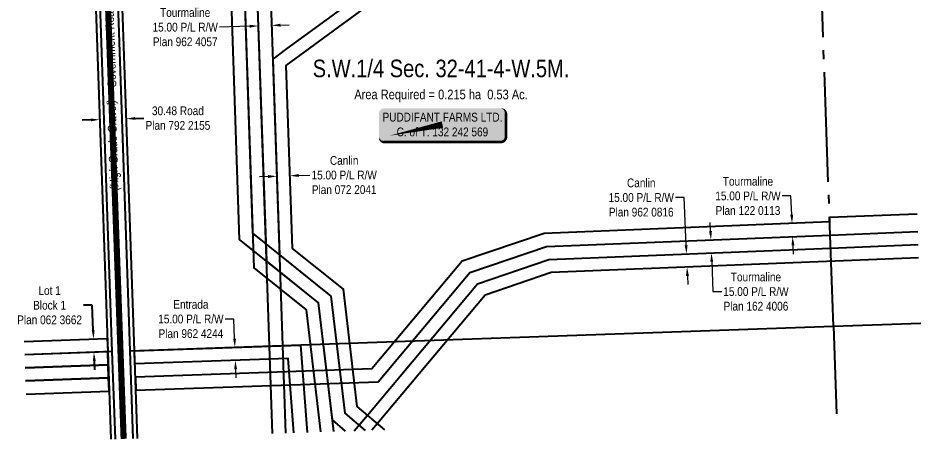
# Model space of a CAD drawing. Extents: x 665644 to 688844, y 5825051 to 5844826.
# Drawn here: x 665694 to 666724, y 5826794 to 5827278 of the extents above; entities that cross this region are included whole.
import ezdxf
from ezdxf.enums import TextEntityAlignment as Align

# ---------------------------------------------------------------- set-up
doc = ezdxf.new("R2010")
doc.units = 0
doc.header["$LTSCALE"] = 5
doc.header["$PDSIZE"] = 0.5
doc.linetypes.add('foc-QUARTERLINE', pattern=[33, 25, -3, 2, -3])
doc.layers.get('Defpoints').update_dxf_attribs({"color": 9})
for name, color, linetype in [('AS-OWNER', 7, 'Continuous'), ('AS-ROADS', 254, 'Continuous'), ('C-SYMBOL', 7, 'Continuous'), ('F-RW', 190, 'Continuous'), ('L-AREAREQUIRED', 7, 'Continuous'), ('L-QSEC', 8, 'foc-QUARTERLINE'), ('L-ROAD-T', 7, 'Continuous'), ('L-SEC', 7, 'Continuous'), ('L-TITLEDB', 4, 'Continuous'), ('L-TITLEDB-T', 4, 'Continuous')]:
    doc.layers.add(name, color=color, linetype=linetype)
doc.layers.add('F-RW-T', color=190, linetype='Continuous', lineweight=9)
doc.layers.add('T-TEXT', color=48, linetype='Continuous', lineweight=18)
doc.styles.add('100L', font='ARIALN.TTF', dxfattribs={"height": 11})
doc.styles.add('175L', font='ARIALN.TTF', dxfattribs={"height": 20})
doc.styles.add('80', font='ARIALN.TTF', dxfattribs={"height": 10})
doc.styles.add('80CG', font='ARIALN.TTF', dxfattribs={"height": 10})
doc.styles.add('80L', font='ARIALN.TTF', dxfattribs={"height": 10})
doc.styles.add('80LS', font='ARIALNI.TTF', dxfattribs={"height": 10})
doc.dimstyles.new('Compass 5 000', dxfattribs={"dimscale": 5, "dimtxt": 9, "dimasz": 2, "dimexe": 0.2, "dimexo": 0.0625, "dimgap": 0.5, "dimtad": 0, "dimtih": 1, "dimtoh": 1, "dimzin": 0, "dimdsep": 46, "dimtxsty": '80CG', "dimcen": 0.1, "dimse1": 1, "dimse2": 1, "dimclrd": 256, "dimclrt": 256, "dimaunit": 1, "dimadec": 4, "dimazin": 0, "dimtfac": 0.06, "dimtofl": 0, "dimtmove": 0, "dimatfit": 1, "dimfxl": 0.2, "dimtolj": 1, "dimtzin": 0, "dimlwd": -1, "dimarcsym": 0})

# ---------------------------------------------------------------- blocks, each defined once
blk = doc.blocks.new('*D2287')
at = {"layer": 'Defpoints', "color": 0, "transparency": 16777216}
for p in [(665965.8, 5827339), (665980.9, 5827339.5), (665983.2, 5827269.4)]:
    blk.add_point(p, dxfattribs=at)
at = {"layer": 'F-RW-T', "transparency": 16777216}
for p, q in [((665958.2, 5827268.5), (665923.6, 5827267.4)), ((665993.2, 5827269.7), (666003.2, 5827270.1))]:
    blk.add_line(p, q, dxfattribs=at)
for points in [[(665958.1, 5827270.2), (665958.2, 5827266.9), (665968.2, 5827268.9)], [(665993.1, 5827271.4), (665993.3, 5827268.1), (665983.2, 5827269.4)]]:
    blk.add_solid(points, dxfattribs=at)
at = {"layer": 'F-RW-T', "transparency": 16777216, "insert": (665884.5, 5827267.4), "char_height": 10, "attachment_point": 5, "style": '80CG'}
blk.add_mtext('\\A1;Tourmaline\\P15.00 P/L R/W\\PPlan 962 4057', dxfattribs=at)
blk = doc.blocks.new('*D2298')
at = {"layer": 'Defpoints', "color": 0, "transparency": 16777216}
for p in [(666002.3, 5827149.3), (665987.3, 5827148.7), (666004.1, 5827097.9)]:
    blk.add_point(p, dxfattribs=at)
at = {"layer": 'F-RW-T', "transparency": 16777216}
for p, q in [((666014.1, 5827098.3), (666026.8, 5827098.7)), ((665979.1, 5827097.1), (665969.1, 5827096.8))]:
    blk.add_line(p, q, dxfattribs=at)
for points in [[(665979, 5827098.8), (665979.1, 5827095.4), (665989, 5827097.4)], [(666014, 5827100), (666014.1, 5827096.6), (666004.1, 5827097.9)]]:
    blk.add_solid(points, dxfattribs=at)
at = {"layer": 'F-RW-T', "transparency": 16777216, "insert": (666065.9, 5827098.7), "char_height": 10, "attachment_point": 5, "style": '80CG'}
blk.add_mtext('\\A1;Canlin\\P15.00 P/L R/W\\PPlan 072 2041', dxfattribs=at)
blk = doc.blocks.new('*D2304')
at = {"layer": 'Defpoints', "color": 0, "transparency": 16777216}
for p in [(665934.8, 5826902.1), (665941.2, 5826902.3), (665935.3, 5826887.1)]:
    blk.add_point(p, dxfattribs=at)
at = {"layer": 'F-RW-T', "transparency": 16777216}
for p, q in [((665940.1, 5826934.5), (665930.1, 5826934.5)), ((665940.8, 5826912.3), (665940.1, 5826934.5)), ((665942, 5826877.3), (665942.4, 5826867.3))]:
    blk.add_line(p, q, dxfattribs=at)
for points in [[(665942.5, 5826912.3), (665939.2, 5826912.2), (665941.2, 5826902.3)], [(665943.7, 5826877.4), (665940.4, 5826877.3), (665941.7, 5826887.3)]]:
    blk.add_solid(points, dxfattribs=at)
at = {"layer": 'F-RW-T', "transparency": 16777216, "insert": (665891, 5826934.5), "char_height": 10, "attachment_point": 5, "style": '80CG'}
blk.add_mtext('\\A1;Entrada\\P15.00 P/L R/W\\PPlan 962 4244', dxfattribs=at)
blk = doc.blocks.new('*D2310')
at = {"layer": 'Defpoints', "color": 0, "transparency": 16777216}
for p in [(666524.3, 5827041.4), (666576.9, 5827043.5), (666524.9, 5827026.5)]:
    blk.add_point(p, dxfattribs=at)
at = {"layer": 'F-RW-T', "transparency": 16777216}
for p, q in [((666575.6, 5827074.9), (666565.6, 5827074.9)), ((666576.5, 5827053.5), (666575.6, 5827074.9)), ((666577.9, 5827018.6), (666578.3, 5827008.6))]:
    blk.add_line(p, q, dxfattribs=at)
for points in [[(666578.2, 5827053.6), (666574.8, 5827053.5), (666576.9, 5827043.5)], [(666579.6, 5827018.6), (666576.2, 5827018.5), (666577.5, 5827028.6)]]:
    blk.add_solid(points, dxfattribs=at)
at = {"layer": 'F-RW-T', "transparency": 16777216, "insert": (666526.6, 5827074.9), "char_height": 10, "attachment_point": 5, "style": '80CG'}
blk.add_mtext('\\A1;Tourmaline\\P15.00 P/L R/W\\PPlan 122 0113', dxfattribs=at)
blk = doc.blocks.new('*D2364')
at = {"layer": 'Defpoints', "color": 0, "transparency": 16777216}
for p in [(665786.6, 5827171.7), (665817.1, 5827172.7), (665817.4, 5827163)]:
    blk.add_point(p, dxfattribs=at)
at = {"layer": 'L-TITLEDB-T', "transparency": 16777216}
for p, q in [((665777, 5827161.6), (665767, 5827161.3)), ((665827.4, 5827163.4), (665837.4, 5827163.7))]:
    blk.add_line(p, q, dxfattribs=at)
for points in [[(665776.9, 5827163.3), (665777, 5827160), (665787, 5827162)], [(665827.4, 5827165), (665827.5, 5827161.7), (665817.4, 5827163)]]:
    blk.add_solid(points, dxfattribs=at)
at = {"layer": 'L-TITLEDB-T', "transparency": 16777216, "insert": (665876.2, 5827163.7), "char_height": 10, "attachment_point": 5, "style": '80CG'}
blk.add_mtext('\\A1;30.48 Road\\PPlan 792 2155', dxfattribs=at)
blk = doc.blocks.new('*D2365')
at = {"layer": 'Defpoints', "color": 0, "transparency": 16777216}
for p in [(665731.6, 5826910), (665779.9, 5826911.7), (665732.1, 5826895)]:
    blk.add_point(p, dxfattribs=at)
at = {"layer": 'L-TITLEDB-T', "transparency": 16777216}
for p, q in [((665778.5, 5826950.2), (665768.5, 5826950.2)), ((665779.5, 5826921.7), (665778.5, 5826950.2)), ((665780.8, 5826886.7), (665781.1, 5826876.7))]:
    blk.add_line(p, q, dxfattribs=at)
for points in [[(665781.2, 5826921.7), (665777.9, 5826921.6), (665779.9, 5826911.7)], [(665782.5, 5826886.8), (665779.1, 5826886.6), (665780.4, 5826896.7)]]:
    blk.add_solid(points, dxfattribs=at)
at = {"layer": 'L-TITLEDB-T', "transparency": 16777216, "insert": (665729.8, 5826950.2), "char_height": 10, "attachment_point": 5, "style": '80CG'}
blk.add_mtext('\\A1;Lot 1\\PBlock 1\\PPlan 062 3662', dxfattribs=at)
blk = doc.blocks.new('*U2224')
h = blk.add_hatch(color=59)
edge = h.paths.add_edge_path()
edge.add_line((-66.5, -20), (66.5, -20))
edge.add_arc((66.5, -14), 6, 270, 360)
edge.add_line((72.5, -14), (72.5, 12.5))
edge.add_arc((66.5, 12.5), 6, 0, 90)
edge.add_line((66.5, 18.5), (-66.5, 18.5))
edge.add_arc((-66.5, 12.5), 6, 90, 180)
edge.add_line((-72.5, 12.5), (-72.5, -14))
edge.add_arc((-66.5, -14), 6, 180, 270)
at = {"color": 1, "flags": 128}
blk.add_lwpolyline([(-66.5, -20, 3, 3, 0), (66.5, -20, 3, 3, 0.414214), (72.5, -14, 3, 3, 0), (72.5, 12.5, 3, 0, 0.414214), (66.5, 18.5, 0, 0, 0), (-66.5, 18.5, 0, 0, 0.414214), (-72.5, 12.5, 0, 0, 0), (-72.5, -14, 0, 3, 0.414214)], format="xyseb", close=True, dxfattribs=at)
blk.add_lwpolyline([(-60.7, -12.8, 0, 7.5, 0), (0, 0, 0, 0, 0)], format="xyseb", dxfattribs=at)
at = {"color": 1, "style": '80'}
blk.add_attdef('ENTER_TEXT_001', (-36, -5), '', height=10, dxfattribs=at)
blk = doc.blocks.new('*D2373')
at = {"layer": 'Defpoints', "color": 0, "transparency": 16777216}
for p in [(666513.1, 5827026), (666484.9, 5827009.9), (666513.7, 5827011)]:
    blk.add_point(p, dxfattribs=at)
at = {"layer": 'F-RW-T', "transparency": 16777216}
for p, q in [((666483.9, 5827034.8), (666483.5, 5827044.8)), ((666485.3, 5826999.9), (666486.6, 5826965.8)), ((666486.6, 5826965.8), (666496.6, 5826965.8))]:
    blk.add_line(p, q, dxfattribs=at)
for points in [[(666485.5, 5827034.9), (666482.2, 5827034.7), (666484.3, 5827024.8)], [(666486.9, 5826999.9), (666483.6, 5826999.8), (666484.9, 5827009.9)]]:
    blk.add_solid(points, dxfattribs=at)
at = {"layer": 'F-RW-T', "transparency": 16777216, "insert": (666535.7, 5826965.8), "char_height": 10, "attachment_point": 5, "style": '80CG'}
blk.add_mtext('\\A1;Tourmaline\\P15.00 P/L R/W\\PPlan 162 4006', dxfattribs=at)
blk = doc.blocks.new('*D2374')
at = {"layer": 'Defpoints', "color": 0, "transparency": 16777216}
for p in [(666433.2, 5827007.8), (666433.8, 5826992.8), (666457.1, 5826993.7)]:
    blk.add_point(p, dxfattribs=at)
at = {"layer": 'F-RW-T', "transparency": 16777216}
for p, q in [((666453.9, 5827073.1), (666443.9, 5827073.1)), ((666456.1, 5827018.7), (666453.9, 5827073.1)), ((666457.5, 5826983.8), (666457.9, 5826973.8))]:
    blk.add_line(p, q, dxfattribs=at)
for points in [[(666457.7, 5827018.8), (666454.4, 5827018.6), (666456.5, 5827008.7)], [(666459.2, 5826983.8), (666455.8, 5826983.7), (666457.1, 5826993.7)]]:
    blk.add_solid(points, dxfattribs=at)
at = {"layer": 'F-RW-T', "transparency": 16777216, "insert": (666404.8, 5827073.1), "char_height": 10, "attachment_point": 5, "style": '80CG'}
blk.add_mtext('\\A1;Canlin\\P15.00 P/L R/W\\PPlan 962 0816', dxfattribs=at)

msp = doc.modelspace()

# ---------------------------------------------------------------- linework, layer by layer
at = {"layer": 'AS-ROADS', "const_width": 7, "flags": 128}
msp.add_lwpolyline([(665814.296, 5826797.838), (665768.809, 5828057.137), (665766.24, 5828095.841)], dxfattribs=at)
at = {"layer": 'F-RW', "flags": 128}
for points in [[(666053.955, 5826806.227), (666036.557, 5826952.899), (665977.495, 5827000.496), (665967.11, 5827301.045), (665959.35, 5827530.676), (665957.416, 5827588.779), (665836.459, 5827802.127), (665795.339, 5827800.702), (665795.843, 5827785.713), (665827.922, 5827786.811), (665942.64, 5827584.643), (665962.743, 5826993.122), (666022.382, 5826945.041), (666039.011, 5826805.704)], [(666067.59, 5826806.704), (666052.392, 5826819.451), (666036.557, 5826952.899), (665946.586, 5827025.168), (665927.668, 5827580.424), (665819.354, 5827771.511), (665796.352, 5827770.724), (665795.843, 5827785.713), (665827.922, 5827786.811), (665942.64, 5827584.643), (665961.346, 5827032.563), (666050.733, 5826960.757), (666066.665, 5826827.052), (666089.99, 5826807.488)], [(665984.046, 5826803.78), (665980.633, 5826903.637), (665967.11, 5827301.045), (665959.35, 5827530.676), (665840.932, 5827641.094), (665800.955, 5827639.672), (665800.425, 5827654.647), (665846.643, 5827656.281), (665974.251, 5827537.451), (665981.627, 5827316.535), (665985.841, 5827321.027), (665996.766, 5827310.802), (665982.303, 5827295.34), (665995.62, 5826904.164), (665999.076, 5826804.306)], [(666112.374, 5826808.272), (666080.85, 5826834.722), (666064.974, 5826968.676), (666006.889, 5827015.167), (665999.758, 5827223.716), (666107.63, 5827303.225), (666102.872, 5827439.459), (666163.299, 5827516.819), (666151.48, 5827526.051), (666087.694, 5827444.391), (666092.367, 5827310.607), (665999.136, 5827241.889), (665984.5, 5827231.101), (665992.136, 5827007.785), (666050.733, 5826960.757), (666066.665, 5826827.052), (666089.947, 5826807.487)], [(666719.566, 5827054.264), (666619.61, 5827050.266), (666619.787, 5827045.27), (666293.916, 5827032.175), (666200.364, 5827000.492), (666097.357, 5826877.734), (665827.629, 5826868.349), (665828.163, 5826853.361)], [(665828.163, 5826853.361), (666104.568, 5826862.973), (666209.151, 5826987.633), (666296.654, 5827017.301), (666620.317, 5827030.29), (666720.268, 5827034.292)], [(666077.248, 5826807.042), (666092.362, 5826825.063), (666217.851, 5826974.684), (666299.405, 5827002.359), (666620.827, 5827015.353), (666720.792, 5827019.364)], [(666721.318, 5827004.414), (666302.215, 5826987.496), (666226.63, 5826961.823), (666103.871, 5826815.406), (666097.452, 5826807.75)], [(666008.558, 5826804.638), (666002.073, 5826889.406), (665827.103, 5826883.35), (665826.584, 5826898.326), (666015.954, 5826904.885), (666023.591, 5826805.164)], [(665701.898, 5826878.88), (665796.665, 5826882.275), (665796.139, 5826897.262), (665701.378, 5826893.875)], [(665702.418, 5826863.888), (665797.189, 5826867.283), (665796.665, 5826882.275), (665701.898, 5826878.88)], [(665702.938, 5826848.917), (665797.71, 5826852.297), (665797.189, 5826867.283), (665702.418, 5826863.888)]]:
    msp.add_lwpolyline(points, dxfattribs=at)
at = {"layer": 'L-QSEC', "flags": 128}
for points in [[(666624.003, 5826926.242), (666595.747, 5827730.356)], [(666624.003, 5826926.242), (666627.559, 5826826.305)]]:
    msp.add_lwpolyline(points, dxfattribs=at)
at = {"layer": 'L-SEC', "flags": 128}
for points in [[(665801.314, 5826897.445), (665773.423, 5827701.211)], [(665793.505, 5827701.924), (665821.408, 5826898.145)], [(665821.408, 5826898.145), (666624.003, 5826926.242)], [(666624.003, 5826926.242), (666723.94, 5826929.787)], [(665801.314, 5826897.445), (665701.378, 5826893.875)], [(665804.826, 5826797.507), (665801.314, 5826897.445)], [(665821.408, 5826898.145), (665824.92, 5826798.21)]]:
    msp.add_lwpolyline(points, dxfattribs=at)
at = {"layer": 'L-TITLEDB', "flags": 128}
for points in [[(665768.254, 5827701.022), (665796.139, 5826897.262)], [(665826.584, 5826898.326), (665798.678, 5827702.109)], [(665700.857, 5826908.876), (665795.621, 5826912.251), (665796.139, 5826897.262), (665701.378, 5826893.876)], [(665796.139, 5826897.262), (665799.666, 5826797.326)], [(665830.112, 5826798.392), (665826.584, 5826898.326)]]:
    msp.add_lwpolyline(points, dxfattribs=at)

# ---------------------------------------------------------------- block references
at = {"layer": 'AS-OWNER', "color": 5}
ref = msp.add_blockref('*U2224', (666178.012, 5827156.381), dxfattribs=at)
ref.add_attrib('ENTER_TEXT_001', 'PUDDIFANT FARMS LTD.', (666109.656, 5827159.799), dxfattribs={"layer": '0', "color": 1, "height": 10, "style": '80'})
ref.add_attrib('ENTER_TEXT_002', 'C. of T. 132 242 569', (666125.768, 5827142.955), dxfattribs={"layer": '0', "color": 1, "height": 10, "style": '80'})

# ---------------------------------------------------------------- texts
at = {"layer": 'C-SYMBOL', "color": 3, "style": '175L'}
msp.add_text('S.W.1/4 Sec. 32-41-4-W.5M.', height=20, dxfattribs=at).set_placement((666176.413, 5827204.404), align=Align.BOTTOM_CENTER)
at = {"layer": 'L-AREAREQUIRED', "color": 5, "style": '100L'}
msp.add_text('Area Required = 0.215 ha  0.53 Ac.', height=11, dxfattribs=at).set_placement((666176.413, 5827181.904), align=Align.BOTTOM_CENTER)
at = {"layer": 'L-ROAD-T', "style": '80L'}
msp.add_text('Government Road Allowance', height=10, rotation=91.988333, dxfattribs=at).set_placement((665798.418, 5827272.861), align=Align.MIDDLE_CENTER)
at = {"layer": 'T-TEXT', "style": '80LS'}
msp.add_text('(High Grade Gravel)', height=10, rotation=91.988333, dxfattribs=at).set_placement((665801.951, 5827132.905), align=Align.MIDDLE_CENTER)

# ---------------------------------------------------------------- dimensions: what is measured, and where the dimension line sits
at = {"layer": 'F-RW-T', "color": 3}
for base, p1, p2, angle, text, picture, middle in [((665983.201, 5827269.385), (665965.826, 5827339.046), (665980.859, 5827339.548), 1.912296, 'Tourmaline\\P15.00 P/L R/W\\PPlan 962 4057', '*D2287', (665884.474, 5827267.394)), ((666004.058, 5827097.947), (665987.294, 5827148.747), (666002.304, 5827149.26), 1.958375, 'Canlin\\P15.00 P/L R/W\\PPlan 072 2041', '*D2298', (666065.916, 5827098.726)), ((666457.082, 5826993.748), (666433.228, 5827007.769), (666433.832, 5826992.809), 272.311665, 'Canlin\\P15.00 P/L R/W\\PPlan 962 0816', '*D2374', (666404.793, 5827073.098)), ((666576.906, 5827043.547), (666524.913, 5827026.461), (666524.312, 5827041.433), 92.301171, 'Tourmaline\\P15.00 P/L R/W\\PPlan 122 0113', '*D2310', (666526.559, 5827074.916)), ((666484.867, 5827009.857), (666513.121, 5827025.988), (666513.726, 5827011.023), 272.315013, 'Tourmaline\\P15.00 P/L R/W\\PPlan 162 4006', '*D2373', (666535.735, 5826965.764)), ((665941.173, 5826902.277), (665935.285, 5826887.094), (665934.769, 5826902.056), 91.97455, 'Entrada\\P15.00 P/L R/W\\PPlan 962 4244', '*D2304', (665890.976, 5826934.477))]:
    dim = msp.add_linear_dim(base=base, p1=p1, p2=p2, angle=angle, text=text, dimstyle='Compass 5 000', dxfattribs=at)
    dim.commit()
    dim.dimension.update_dxf_attribs({"geometry": picture, "text_midpoint": middle, "dimtype": 161})
at = {"layer": 'L-TITLEDB-T', "color": 3}
dim = msp.add_aligned_dim(p1=(665786.619, 5827171.664), p2=(665817.098, 5827172.718), distance=-9.692, text='30.48 Road\\PPlan 792 2155', dimstyle='Compass 5 000', dxfattribs=at)
dim.commit()
dim.dimension.update_dxf_attribs({"geometry": '*D2364', "text_midpoint": (665876.19, 5827163.723)})
dim = msp.add_linear_dim(base=(665779.902, 5826911.691), p1=(665732.093, 5826894.974), p2=(665731.559, 5826909.97), angle=92.039598, text='Lot 1\\PBlock 1\\PPlan 062 3662', dimstyle='Compass 5 000', dxfattribs=at)
dim.commit()
dim.dimension.update_dxf_attribs({"geometry": '*D2365', "text_midpoint": (665729.826, 5826950.211), "dimtype": 161})

doc.saveas('drawing.dxf')
